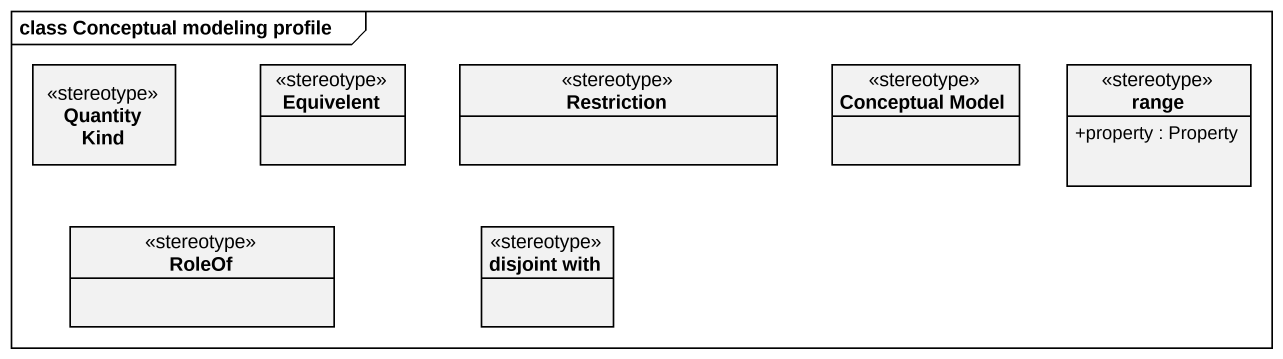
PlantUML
@startuml
mainframe class Conceptual modeling profile
hide circle
hide empty members
skinparam classAttributeIconSize 0
class "Quantity Kind" as Quantity_Kind <<stereotype>>
class Equivelent <<stereotype>>
class Restriction <<stereotype>>
class "Conceptual Model" as Conceptual_Model <<stereotype>>
class range <<stereotype>> {
  +property : Property
}
class RoleOf <<stereotype>>
class "disjoint with" as disjoint_with <<stereotype>>
@enduml
